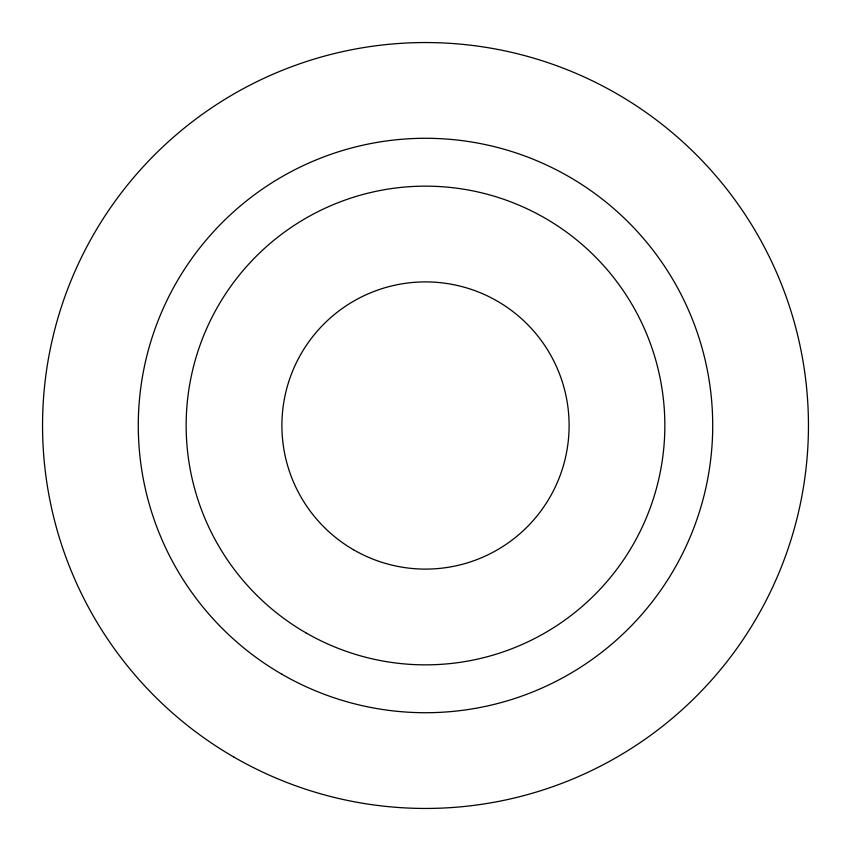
<?xml version="1.0" encoding="UTF-8"?>
<svg xmlns="http://www.w3.org/2000/svg" width="851" height="851" viewBox="0 0 851 851"><rect width="100%" height="100%" fill="white"/><g stroke="black" fill="none" stroke-linecap="round" stroke-linejoin="round"><path stroke-width="1.28" d="M353.697 549.863A143.606 143.606 0 0 0 569.106 425.5A143.606 143.606 0 0 0 353.697 301.137A143.606 143.606 0 0 0 353.697 549.863M234.025 757.145A382.95 382.95 0 0 0 808.45 425.5A382.95 382.95 0 0 0 234.025 93.855A382.95 382.95 0 0 0 234.025 757.145M281.894 674.237A287.212 287.212 0 0 0 712.712 425.5A287.212 287.212 0 0 0 281.894 176.763A287.212 287.212 0 0 0 281.894 674.237M305.828 632.782A239.344 239.344 0 0 0 664.844 425.5A239.344 239.344 0 0 0 305.828 218.218A239.344 239.344 0 0 0 305.828 632.782"/></g></svg>
